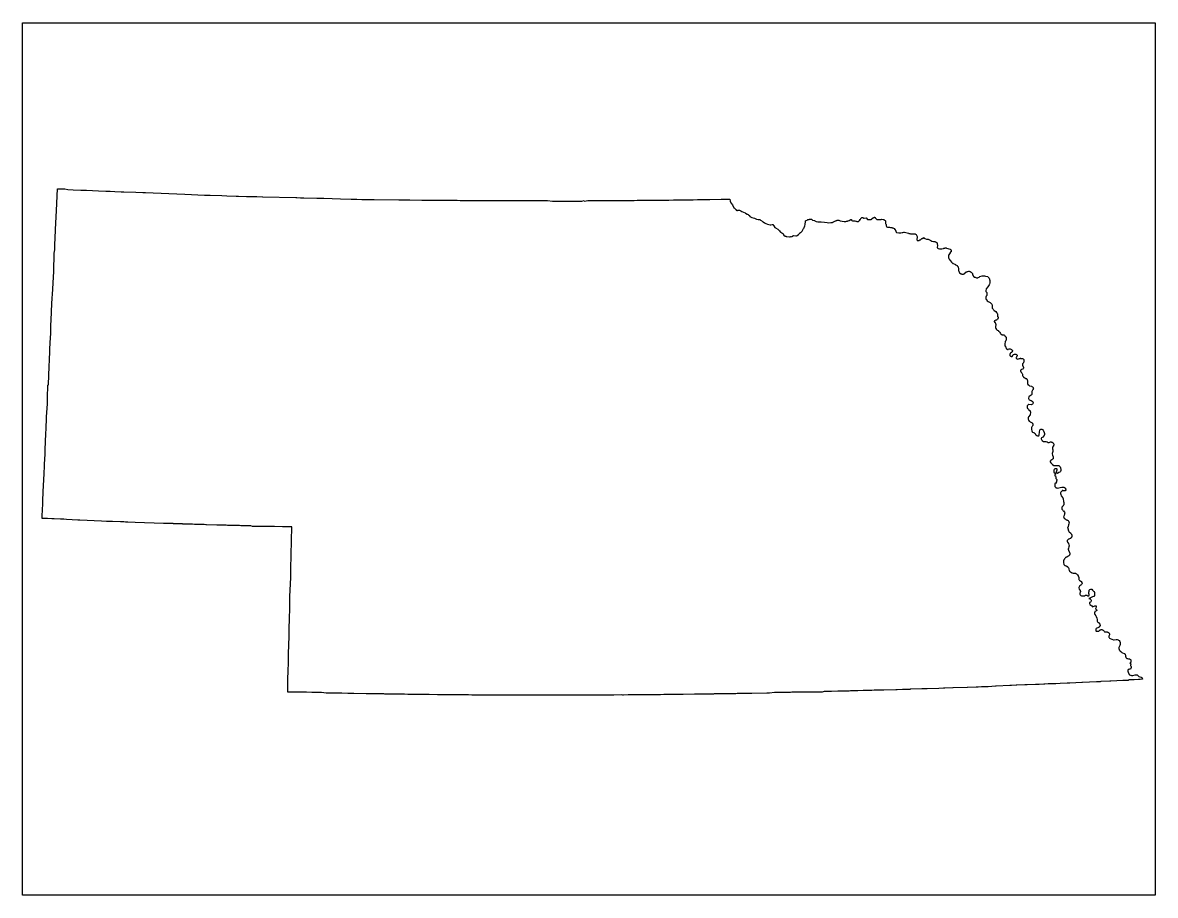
# Model space of a CAD drawing. Extents: x 0.1 to 10.8, y 0.1 to 8.4.
import ezdxf

# ---------------------------------------------------------------- set-up
doc = ezdxf.new("R2010")
doc.units = 0
doc.header["$MEASUREMENT"] = 0
doc.layers.add('STATE', color=7, linetype='CONTINUOUS')

# ---------------------------------------------------------------- blocks, each defined once
blk = doc.blocks.new('BLOCK_2')
at = {"layer": 'STATE'}
blk.add_lwpolyline([(0.093, 0.099), (0.093, 8.353), (10.813, 8.353), (10.813, 0.099), (0.093, 0.099)], dxfattribs=at)
at = {"layer": 'STATE', "color": 2}
for points in [[(0.327, 4.749), (0.33, 4.806), (0.33, 4.813), (0.333, 4.916), (0.333, 4.923), (0.337, 4.926), (0.337, 4.949), (0.34, 4.996), (0.34, 5.043), (0.343, 5.073), (0.343, 5.086), (0.347, 5.179), (0.347, 5.183), (0.347, 5.203), (0.35, 5.209), (0.35, 5.213), (0.35, 5.219), (0.35, 5.223), (0.35, 5.226), (0.35, 5.246), (0.35, 5.253), (0.353, 5.336), (0.357, 5.36), (0.357, 5.37), (0.36, 5.416), (0.36, 5.43), (0.36, 5.433), (0.36, 5.48), (0.36, 5.486), (0.367, 5.61), (0.367, 5.623), (0.367, 5.626), (0.373, 5.75), (0.377, 5.783), (0.387, 6), (0.393, 6.173), (0.397, 6.203), (0.397, 6.21), (0.397, 6.233), (0.397, 6.25), (0.403, 6.39), (0.403, 6.396), (0.413, 6.576), (0.423, 6.78), (0.493, 6.78), (0.52, 6.776), (0.57, 6.773), (0.643, 6.77), (0.693, 6.77), (0.697, 6.77), (0.81, 6.763), (0.88, 6.76), (0.92, 6.76), (0.967, 6.756), (1.027, 6.753), (1.047, 6.753), (1.05, 6.753), (1.163, 6.75), (1.23, 6.746), (1.237, 6.746), (1.257, 6.746), (1.477, 6.736), (1.627, 6.73), (1.813, 6.723), (1.843, 6.723), (1.867, 6.723), (1.977, 6.72), (2.027, 6.716), (2.113, 6.713), (2.117, 6.713), (2.137, 6.713), (2.213, 6.71), (2.27, 6.71), (2.273, 6.71), (2.277, 6.71), (2.31, 6.71), (2.363, 6.706), (2.367, 6.706), (2.68, 6.7), (2.687, 6.7), (2.723, 6.696), (2.753, 6.696), (2.877, 6.693), (2.883, 6.693), (2.943, 6.693), (3.1, 6.686), (3.203, 6.683), (3.25, 6.683), (3.257, 6.683), (3.303, 6.68), (3.31, 6.68), (3.347, 6.68), (3.42, 6.68), (3.653, 6.676), (3.657, 6.676), (3.66, 6.676), (3.757, 6.676), (3.87, 6.673), (3.913, 6.673), (3.92, 6.673), (3.96, 6.673), (3.967, 6.673), (4.027, 6.673), (4.047, 6.673), (4.07, 6.673), (4.14, 6.673), (4.207, 6.673), (4.233, 6.67), (4.297, 6.67), (4.34, 6.67), (4.343, 6.67), (4.347, 6.67), (4.43, 6.67), (4.44, 6.67), (4.453, 6.67), (4.457, 6.67), (4.523, 6.67), (4.57, 6.67), (4.657, 6.67), (4.663, 6.67), (4.74, 6.67), (4.747, 6.67), (4.837, 6.67), (4.92, 6.67), (4.927, 6.67), (5.027, 6.67), (5.033, 6.67), (5.057, 6.67), (5.06, 6.67), (5.107, 6.666), (5.11, 6.666), (5.12, 6.666), (5.147, 6.666), (5.157, 6.666), (5.19, 6.666), (5.203, 6.666), (5.213, 6.666), (5.227, 6.666), (5.237, 6.666), (5.27, 6.666), (5.283, 6.666), (5.29, 6.666), (5.293, 6.666), (5.307, 6.666), (5.327, 6.666), (5.33, 6.666), (5.36, 6.666), (5.377, 6.666), (5.387, 6.666), (5.407, 6.67), (5.41, 6.666), (5.443, 6.67), (5.463, 6.67), (5.56, 6.67), (5.597, 6.67), (5.6, 6.67), (5.643, 6.67), (5.647, 6.67), (5.667, 6.67), (5.67, 6.67), (5.733, 6.67), (5.757, 6.67), (5.783, 6.67), (5.787, 6.67), (5.813, 6.67), (5.87, 6.67), (5.88, 6.67), (5.91, 6.673), (5.92, 6.673), (5.943, 6.673), (5.987, 6.673), (6.007, 6.673), (6.027, 6.673), (6.037, 6.673), (6.05, 6.673), (6.053, 6.673), (6.097, 6.673), (6.117, 6.673), (6.12, 6.673), (6.14, 6.673), (6.187, 6.673), (6.19, 6.673), (6.21, 6.673), (6.253, 6.676), (6.277, 6.676), (6.303, 6.676), (6.323, 6.676), (6.327, 6.676), (6.343, 6.676), (6.37, 6.676), (6.413, 6.676), (6.44, 6.676), (6.48, 6.68), (6.483, 6.68), (6.507, 6.68), (6.547, 6.68), (6.593, 6.68), (6.597, 6.68), (6.703, 6.683), (6.71, 6.683), (6.733, 6.683), (6.783, 6.683), (6.787, 6.683), (6.79, 6.666), (6.797, 6.65), (6.81, 6.63), (6.823, 6.603), (6.83, 6.6), (6.833, 6.596), (6.84, 6.59), (6.843, 6.586), (6.847, 6.586), (6.847, 6.58), (6.85, 6.576), (6.853, 6.573), (6.857, 6.576), (6.86, 6.576), (6.863, 6.58), (6.87, 6.58), (6.877, 6.58), (6.89, 6.573), (6.9, 6.566), (6.917, 6.56), (6.93, 6.553), (6.933, 6.55), (6.95, 6.543), (6.953, 6.543), (6.96, 6.54), (6.96, 6.536), (6.963, 6.536), (6.967, 6.533), (6.973, 6.53), (6.973, 6.526), (6.977, 6.52), (6.98, 6.52), (6.983, 6.516), (6.987, 6.513), (6.993, 6.51), (7.007, 6.506), (7.02, 6.503), (7.04, 6.496), (7.053, 6.493), (7.063, 6.493), (7.07, 6.493), (7.073, 6.493), (7.073, 6.49), (7.077, 6.486), (7.097, 6.473), (7.1, 6.47), (7.103, 6.466), (7.11, 6.463), (7.12, 6.456), (7.127, 6.453), (7.143, 6.446), (7.167, 6.44), (7.17, 6.44), (7.173, 6.44), (7.187, 6.443), (7.193, 6.443), (7.203, 6.433), (7.213, 6.416), (7.217, 6.413), (7.24, 6.4), (7.243, 6.396), (7.257, 6.383), (7.263, 6.376), (7.27, 6.373), (7.287, 6.36), (7.293, 6.353), (7.293, 6.35), (7.297, 6.34), (7.3, 6.336), (7.307, 6.336), (7.31, 6.333), (7.313, 6.333), (7.317, 6.333), (7.32, 6.333), (7.32, 6.33), (7.323, 6.33), (7.347, 6.326), (7.35, 6.326), (7.36, 6.33), (7.363, 6.326), (7.373, 6.33), (7.39, 6.34), (7.41, 6.336), (7.417, 6.336), (7.423, 6.34), (7.437, 6.35), (7.44, 6.353), (7.453, 6.366), (7.453, 6.37), (7.457, 6.37), (7.46, 6.373), (7.47, 6.38), (7.473, 6.386), (7.483, 6.406), (7.49, 6.413), (7.49, 6.416), (7.497, 6.43), (7.5, 6.443), (7.5, 6.456), (7.503, 6.463), (7.503, 6.466), (7.503, 6.47), (7.503, 6.473), (7.503, 6.48), (7.51, 6.483), (7.517, 6.486), (7.523, 6.49), (7.53, 6.493), (7.537, 6.493), (7.54, 6.496), (7.55, 6.496), (7.553, 6.496), (7.557, 6.496), (7.56, 6.496), (7.57, 6.486), (7.587, 6.483), (7.59, 6.48), (7.603, 6.473), (7.62, 6.47), (7.633, 6.47), (7.643, 6.47), (7.65, 6.47), (7.683, 6.466), (7.707, 6.463), (7.723, 6.46), (7.743, 6.463), (7.753, 6.463), (7.757, 6.463), (7.76, 6.466), (7.763, 6.466), (7.767, 6.47), (7.78, 6.476), (7.79, 6.48), (7.793, 6.483), (7.797, 6.483), (7.8, 6.483), (7.8, 6.486), (7.807, 6.486), (7.817, 6.486), (7.823, 6.483), (7.83, 6.48), (7.85, 6.476), (7.867, 6.473), (7.88, 6.473), (7.883, 6.473), (7.89, 6.476), (7.9, 6.476), (7.903, 6.48), (7.907, 6.48), (7.917, 6.483), (7.93, 6.49), (7.937, 6.49), (7.937, 6.486), (7.94, 6.483), (7.947, 6.48), (7.953, 6.48), (7.97, 6.48), (7.98, 6.476), (7.983, 6.476), (7.987, 6.473), (7.99, 6.473), (8.003, 6.473), (8.007, 6.476), (8.013, 6.483), (8.02, 6.49), (8.023, 6.493), (8.023, 6.496), (8.03, 6.506), (8.033, 6.506), (8.037, 6.51), (8.04, 6.51), (8.043, 6.51), (8.047, 6.51), (8.05, 6.503), (8.057, 6.503), (8.077, 6.506), (8.08, 6.503), (8.087, 6.496), (8.09, 6.493), (8.093, 6.49), (8.097, 6.49), (8.117, 6.493), (8.123, 6.493), (8.13, 6.496), (8.133, 6.5), (8.133, 6.503), (8.137, 6.503), (8.143, 6.503), (8.143, 6.506), (8.153, 6.51), (8.153, 6.513), (8.157, 6.513), (8.16, 6.51), (8.163, 6.51), (8.163, 6.506), (8.177, 6.493), (8.187, 6.493), (8.19, 6.493), (8.193, 6.493), (8.203, 6.49), (8.213, 6.493), (8.217, 6.493), (8.22, 6.496), (8.223, 6.496), (8.237, 6.493), (8.24, 6.49), (8.243, 6.49), (8.25, 6.486), (8.257, 6.483), (8.26, 6.48), (8.26, 6.476), (8.26, 6.456), (8.26, 6.453), (8.263, 6.446), (8.267, 6.443), (8.267, 6.44), (8.267, 6.43), (8.27, 6.426), (8.27, 6.423), (8.277, 6.42), (8.283, 6.42), (8.297, 6.42), (8.307, 6.416), (8.313, 6.416), (8.32, 6.416), (8.323, 6.413), (8.33, 6.413), (8.34, 6.406), (8.347, 6.396), (8.35, 6.396), (8.35, 6.393), (8.353, 6.386), (8.357, 6.386), (8.357, 6.383), (8.357, 6.38), (8.36, 6.373), (8.363, 6.37), (8.387, 6.366), (8.397, 6.366), (8.403, 6.366), (8.417, 6.37), (8.423, 6.37), (8.433, 6.373), (8.437, 6.373), (8.44, 6.373), (8.453, 6.37), (8.477, 6.363), (8.48, 6.36), (8.483, 6.36), (8.487, 6.36), (8.49, 6.36), (8.497, 6.356), (8.51, 6.356), (8.523, 6.356), (8.537, 6.356), (8.54, 6.356), (8.543, 6.353), (8.55, 6.35), (8.56, 6.33), (8.56, 6.326), (8.56, 6.32), (8.557, 6.306), (8.557, 6.303), (8.557, 6.3), (8.56, 6.296), (8.56, 6.293), (8.567, 6.293), (8.577, 6.293), (8.583, 6.3), (8.59, 6.3), (8.597, 6.306), (8.603, 6.313), (8.607, 6.313), (8.623, 6.32), (8.623, 6.316), (8.627, 6.316), (8.63, 6.316), (8.633, 6.313), (8.647, 6.306), (8.663, 6.306), (8.677, 6.3), (8.69, 6.293), (8.697, 6.286), (8.713, 6.283), (8.72, 6.283), (8.727, 6.283), (8.733, 6.28), (8.74, 6.276), (8.747, 6.27), (8.747, 6.26), (8.75, 6.246), (8.747, 6.226), (8.75, 6.223), (8.75, 6.22), (8.757, 6.216), (8.77, 6.213), (8.773, 6.213), (8.777, 6.213), (8.793, 6.213), (8.807, 6.216), (8.81, 6.22), (8.813, 6.22), (8.817, 6.22), (8.82, 6.22), (8.823, 6.223), (8.827, 6.223), (8.83, 6.223), (8.833, 6.223), (8.837, 6.22), (8.87, 6.21), (8.877, 6.206), (8.88, 6.203), (8.88, 6.2), (8.88, 6.196), (8.88, 6.19), (8.88, 6.186), (8.877, 6.186), (8.877, 6.183), (8.873, 6.183), (8.873, 6.18), (8.87, 6.176), (8.86, 6.156), (8.857, 6.153), (8.857, 6.146), (8.857, 6.14), (8.857, 6.13), (8.86, 6.123), (8.863, 6.116), (8.873, 6.103), (8.887, 6.086), (8.89, 6.08), (8.893, 6.08), (8.897, 6.076), (8.9, 6.076), (8.917, 6.07), (8.92, 6.07), (8.92, 6.066), (8.923, 6.063), (8.93, 6.06), (8.933, 6.06), (8.933, 6.056), (8.937, 6.056), (8.94, 6.05), (8.943, 6.05), (8.943, 6.046), (8.947, 6.04), (8.947, 6.036), (8.95, 6.03), (8.95, 6.016), (8.95, 6.01), (8.953, 6.003), (8.957, 5.993), (8.96, 5.986), (8.977, 5.976), (8.98, 5.976), (8.983, 5.976), (8.983, 5.973), (8.987, 5.973), (8.99, 5.973), (8.993, 5.973), (8.997, 5.973), (8.997, 5.976), (9, 5.976), (9.003, 5.976), (9.007, 5.98), (9.01, 5.98), (9.02, 5.993), (9.023, 5.993), (9.023, 5.996), (9.027, 5.996), (9.03, 5.996), (9.037, 6), (9.04, 6), (9.047, 6.003), (9.05, 6.003), (9.057, 6), (9.06, 6), (9.07, 5.993), (9.073, 5.99), (9.077, 5.986), (9.083, 5.98), (9.083, 5.973), (9.087, 5.966), (9.087, 5.963), (9.097, 5.95), (9.1, 5.95), (9.1, 5.946), (9.107, 5.946), (9.12, 5.94), (9.133, 5.94), (9.137, 5.943), (9.147, 5.946), (9.153, 5.953), (9.173, 5.96), (9.177, 5.96), (9.19, 5.96), (9.193, 5.96), (9.197, 5.96), (9.207, 5.956), (9.21, 5.956), (9.227, 5.953), (9.23, 5.946), (9.24, 5.936), (9.247, 5.916), (9.247, 5.903), (9.247, 5.893), (9.243, 5.88), (9.24, 5.873), (9.227, 5.856), (9.213, 5.836), (9.213, 5.833), (9.21, 5.82), (9.21, 5.81), (9.217, 5.8), (9.217, 5.796), (9.22, 5.793), (9.22, 5.79), (9.22, 5.786), (9.22, 5.783), (9.217, 5.773), (9.213, 5.766), (9.213, 5.763), (9.21, 5.76), (9.21, 5.756), (9.21, 5.75), (9.21, 5.743), (9.213, 5.736), (9.217, 5.733), (9.217, 5.73), (9.223, 5.723), (9.23, 5.716), (9.237, 5.713), (9.25, 5.706), (9.263, 5.693), (9.267, 5.69), (9.27, 5.683), (9.27, 5.68), (9.27, 5.673), (9.27, 5.666), (9.27, 5.653), (9.277, 5.643), (9.28, 5.636), (9.287, 5.63), (9.303, 5.62), (9.31, 5.613), (9.317, 5.606), (9.32, 5.596), (9.32, 5.59), (9.32, 5.58), (9.32, 5.576), (9.32, 5.573), (9.323, 5.57), (9.327, 5.57), (9.327, 5.566), (9.33, 5.563), (9.327, 5.56), (9.32, 5.546), (9.317, 5.546), (9.313, 5.543), (9.31, 5.54), (9.307, 5.54), (9.303, 5.54), (9.29, 5.533), (9.287, 5.526), (9.287, 5.523), (9.29, 5.523), (9.297, 5.513), (9.297, 5.51), (9.3, 5.51), (9.3, 5.506), (9.3, 5.503), (9.303, 5.5), (9.303, 5.496), (9.303, 5.493), (9.303, 5.49), (9.3, 5.483), (9.3, 5.476), (9.3, 5.47), (9.3, 5.466), (9.303, 5.46), (9.31, 5.45), (9.317, 5.446), (9.327, 5.44), (9.33, 5.436), (9.333, 5.436), (9.337, 5.43), (9.34, 5.423), (9.347, 5.413), (9.35, 5.406), (9.353, 5.406), (9.353, 5.403), (9.36, 5.403), (9.363, 5.4), (9.38, 5.4), (9.387, 5.396), (9.39, 5.393), (9.393, 5.386), (9.397, 5.383), (9.4, 5.38), (9.4, 5.376), (9.403, 5.366), (9.403, 5.363), (9.4, 5.353), (9.397, 5.343), (9.393, 5.336), (9.393, 5.333), (9.393, 5.33), (9.39, 5.32), (9.39, 5.313), (9.39, 5.31), (9.39, 5.296), (9.397, 5.283), (9.4, 5.276), (9.4, 5.273), (9.403, 5.269), (9.41, 5.266), (9.413, 5.263), (9.42, 5.263), (9.42, 5.266), (9.43, 5.269), (9.44, 5.269), (9.447, 5.266), (9.453, 5.263), (9.453, 5.259), (9.457, 5.256), (9.46, 5.253), (9.46, 5.246), (9.457, 5.243), (9.457, 5.239), (9.453, 5.233), (9.443, 5.226), (9.44, 5.223), (9.437, 5.216), (9.437, 5.209), (9.437, 5.206), (9.44, 5.203), (9.443, 5.199), (9.447, 5.199), (9.45, 5.196), (9.453, 5.196), (9.457, 5.196), (9.46, 5.199), (9.46, 5.203), (9.463, 5.203), (9.463, 5.206), (9.467, 5.213), (9.47, 5.216), (9.48, 5.219), (9.493, 5.219), (9.5, 5.216), (9.503, 5.213), (9.507, 5.206), (9.507, 5.203), (9.503, 5.199), (9.5, 5.189), (9.497, 5.186), (9.497, 5.183), (9.497, 5.179), (9.5, 5.176), (9.503, 5.173), (9.507, 5.173), (9.513, 5.169), (9.517, 5.173), (9.527, 5.176), (9.533, 5.176), (9.537, 5.179), (9.54, 5.179), (9.54, 5.176), (9.557, 5.176), (9.563, 5.173), (9.567, 5.169), (9.57, 5.166), (9.57, 5.163), (9.57, 5.156), (9.57, 5.146), (9.567, 5.139), (9.567, 5.136), (9.563, 5.133), (9.557, 5.126), (9.557, 5.123), (9.557, 5.119), (9.557, 5.113), (9.563, 5.099), (9.567, 5.096), (9.567, 5.093), (9.567, 5.089), (9.567, 5.086), (9.563, 5.079), (9.56, 5.076), (9.557, 5.076), (9.547, 5.073), (9.54, 5.069), (9.54, 5.066), (9.537, 5.063), (9.537, 5.059), (9.537, 5.056), (9.54, 5.049), (9.543, 5.049), (9.55, 5.039), (9.553, 5.036), (9.557, 5.029), (9.557, 5.019), (9.557, 5.016), (9.56, 5.009), (9.563, 5.006), (9.563, 5.003), (9.567, 5.003), (9.57, 4.996), (9.573, 4.996), (9.577, 4.993), (9.587, 4.989), (9.593, 4.986), (9.597, 4.983), (9.6, 4.976), (9.603, 4.969), (9.603, 4.963), (9.603, 4.946), (9.603, 4.943), (9.603, 4.936), (9.607, 4.933), (9.607, 4.929), (9.61, 4.926), (9.613, 4.926), (9.617, 4.923), (9.623, 4.919), (9.64, 4.916), (9.643, 4.913), (9.65, 4.909), (9.653, 4.906), (9.657, 4.903), (9.657, 4.896), (9.66, 4.889), (9.657, 4.886), (9.657, 4.883), (9.65, 4.876), (9.643, 4.866), (9.643, 4.856), (9.643, 4.843), (9.643, 4.836), (9.637, 4.829), (9.63, 4.823), (9.627, 4.823), (9.623, 4.819), (9.617, 4.816), (9.617, 4.813), (9.613, 4.803), (9.613, 4.799), (9.617, 4.793), (9.62, 4.786), (9.63, 4.783), (9.637, 4.779), (9.647, 4.773), (9.653, 4.766), (9.653, 4.763), (9.657, 4.759), (9.657, 4.756), (9.657, 4.753), (9.653, 4.749), (9.65, 4.746), (9.643, 4.743), (9.637, 4.739), (9.617, 4.743), (9.613, 4.743), (9.61, 4.739), (9.603, 4.733), (9.6, 4.729), (9.6, 4.726), (9.6, 4.716), (9.6, 4.709), (9.603, 4.703), (9.61, 4.699), (9.613, 4.696), (9.613, 4.693), (9.627, 4.683), (9.63, 4.679), (9.63, 4.673), (9.633, 4.673), (9.633, 4.669), (9.633, 4.663), (9.63, 4.649), (9.627, 4.643), (9.613, 4.626), (9.61, 4.619), (9.61, 4.613), (9.61, 4.609), (9.61, 4.603), (9.613, 4.596), (9.613, 4.593), (9.62, 4.583), (9.623, 4.583), (9.627, 4.576), (9.63, 4.576), (9.647, 4.569), (9.65, 4.566), (9.65, 4.563), (9.653, 4.559), (9.653, 4.553), (9.653, 4.549), (9.653, 4.543), (9.65, 4.539), (9.647, 4.533), (9.643, 4.529), (9.64, 4.523), (9.64, 4.519), (9.64, 4.513), (9.64, 4.506), (9.643, 4.493), (9.647, 4.483), (9.65, 4.479), (9.66, 4.476), (9.663, 4.476), (9.667, 4.473), (9.673, 4.466), (9.677, 4.466), (9.677, 4.463), (9.68, 4.459), (9.687, 4.453), (9.69, 4.449), (9.693, 4.449), (9.697, 4.446), (9.7, 4.446), (9.703, 4.446), (9.707, 4.446), (9.71, 4.446), (9.71, 4.449), (9.713, 4.449), (9.713, 4.456), (9.717, 4.479), (9.72, 4.499), (9.723, 4.506), (9.73, 4.509), (9.733, 4.509), (9.74, 4.509), (9.747, 4.506), (9.75, 4.503), (9.753, 4.499), (9.76, 4.476), (9.763, 4.466), (9.763, 4.459), (9.763, 4.456), (9.76, 4.453), (9.76, 4.449), (9.757, 4.446), (9.747, 4.433), (9.737, 4.426), (9.733, 4.419), (9.733, 4.416), (9.737, 4.409), (9.74, 4.406), (9.743, 4.399), (9.747, 4.396), (9.753, 4.393), (9.767, 4.393), (9.777, 4.393), (9.787, 4.389), (9.79, 4.389), (9.8, 4.383), (9.803, 4.383), (9.807, 4.383), (9.82, 4.389), (9.827, 4.389), (9.83, 4.386), (9.833, 4.386), (9.837, 4.386), (9.847, 4.379), (9.85, 4.373), (9.853, 4.366), (9.853, 4.359), (9.853, 4.356), (9.85, 4.353), (9.85, 4.349), (9.84, 4.339), (9.84, 4.336), (9.84, 4.333), (9.84, 4.323), (9.84, 4.319), (9.84, 4.316), (9.843, 4.316), (9.843, 4.309), (9.843, 4.303), (9.843, 4.296), (9.837, 4.279), (9.837, 4.276), (9.84, 4.263), (9.847, 4.246), (9.847, 4.239), (9.847, 4.229), (9.84, 4.223), (9.833, 4.219), (9.823, 4.213), (9.82, 4.209), (9.817, 4.206), (9.817, 4.199), (9.823, 4.189), (9.83, 4.183), (9.833, 4.179), (9.84, 4.173), (9.853, 4.166), (9.857, 4.166), (9.86, 4.163), (9.87, 4.163), (9.887, 4.166), (9.9, 4.163), (9.907, 4.159), (9.913, 4.153), (9.917, 4.143), (9.92, 4.126), (9.92, 4.116), (9.917, 4.109), (9.91, 4.103), (9.9, 4.099), (9.887, 4.089), (9.873, 4.099), (9.877, 4.106), (9.883, 4.123), (9.883, 4.126), (9.883, 4.129), (9.88, 4.133), (9.863, 4.133), (9.86, 4.129), (9.857, 4.126)], [(9.857, 4.126), (9.853, 4.119), (9.853, 4.116), (9.853, 4.106), (9.853, 4.099), (9.857, 4.099), (9.86, 4.096), (9.867, 4.089), (9.873, 4.086), (9.867, 4.083), (9.863, 4.076), (9.863, 4.066), (9.867, 4.066), (9.87, 4.053), (9.873, 4.049), (9.873, 4.043), (9.88, 4.033), (9.88, 4.029), (9.88, 4.026), (9.877, 4.016), (9.877, 4.009), (9.867, 3.993), (9.863, 3.993), (9.863, 3.976), (9.863, 3.966), (9.867, 3.959), (9.87, 3.956), (9.873, 3.953), (9.88, 3.953), (9.883, 3.949), (9.927, 3.959), (9.937, 3.959), (9.947, 3.959), (9.953, 3.956), (9.963, 3.949), (9.963, 3.943), (9.967, 3.939), (9.967, 3.933), (9.96, 3.926), (9.953, 3.926), (9.937, 3.926), (9.937, 3.929), (9.933, 3.929), (9.93, 3.929), (9.93, 3.926), (9.927, 3.923), (9.92, 3.913), (9.917, 3.906), (9.917, 3.899), (9.92, 3.889), (9.923, 3.879), (9.937, 3.859), (9.94, 3.849), (9.943, 3.823), (9.947, 3.813), (9.947, 3.803), (9.947, 3.799), (9.947, 3.796), (9.947, 3.793), (9.943, 3.793), (9.943, 3.789), (9.94, 3.786), (9.94, 3.783), (9.937, 3.779), (9.93, 3.773), (9.927, 3.769), (9.927, 3.766), (9.927, 3.763), (9.927, 3.759), (9.927, 3.756), (9.927, 3.753), (9.93, 3.749), (9.937, 3.743), (9.94, 3.736), (9.943, 3.736), (9.95, 3.726), (9.953, 3.726), (9.953, 3.723), (9.957, 3.716), (9.953, 3.706), (9.95, 3.693), (9.947, 3.686), (9.943, 3.679), (9.947, 3.676), (9.947, 3.669), (9.95, 3.666), (9.953, 3.663), (9.957, 3.659), (9.96, 3.659), (9.963, 3.656), (9.967, 3.653), (9.973, 3.653), (9.977, 3.649), (9.98, 3.646), (9.983, 3.646), (9.987, 3.643), (9.99, 3.639), (9.993, 3.636), (9.993, 3.633), (9.993, 3.629), (9.997, 3.626), (9.993, 3.613), (9.99, 3.603), (9.987, 3.589), (9.983, 3.573), (9.987, 3.563), (9.987, 3.553), (9.99, 3.549), (9.99, 3.546), (9.993, 3.539), (9.997, 3.536), (10.013, 3.523), (10.017, 3.519), (10.017, 3.516), (10.02, 3.516), (10.023, 3.509), (10.023, 3.506), (10.023, 3.503), (10.023, 3.499), (10.023, 3.493), (10.023, 3.489), (10.02, 3.486), (10.02, 3.483), (10.017, 3.483), (10.017, 3.479), (10.013, 3.479), (10.013, 3.476), (10.01, 3.473), (10.007, 3.473), (9.993, 3.469), (9.99, 3.469), (9.99, 3.466), (9.987, 3.466), (9.987, 3.463), (9.983, 3.459), (9.98, 3.456), (9.98, 3.449), (9.98, 3.446), (9.983, 3.439), (9.99, 3.426), (9.993, 3.413), (9.997, 3.409), (9.997, 3.406), (9.993, 3.396), (9.99, 3.383), (9.99, 3.379), (9.987, 3.379), (9.987, 3.373), (9.99, 3.363), (10, 3.343), (10.003, 3.336), (10.003, 3.329), (10.003, 3.323), (10, 3.319), (10, 3.316), (9.993, 3.309), (9.99, 3.306), (9.987, 3.306), (9.983, 3.303), (9.98, 3.299), (9.977, 3.299), (9.973, 3.296), (9.97, 3.296), (9.97, 3.293), (9.963, 3.293), (9.96, 3.289), (9.957, 3.286), (9.953, 3.283), (9.953, 3.279), (9.947, 3.273), (9.943, 3.263), (9.943, 3.253), (9.943, 3.246), (9.947, 3.229), (9.95, 3.226), (9.957, 3.219), (9.96, 3.219), (9.967, 3.216), (9.97, 3.216), (9.973, 3.213), (9.977, 3.213), (9.98, 3.213), (9.98, 3.209), (9.987, 3.203), (9.99, 3.196), (9.993, 3.189), (9.993, 3.183), (9.997, 3.172), (9.997, 3.169), (10, 3.169), (10, 3.166), (10.007, 3.159), (10.01, 3.159), (10.013, 3.156), (10.017, 3.156), (10.017, 3.153), (10.023, 3.149), (10.027, 3.149), (10.037, 3.146), (10.047, 3.146), (10.057, 3.146), (10.06, 3.143), (10.067, 3.139), (10.07, 3.136), (10.073, 3.133), (10.077, 3.129), (10.083, 3.122), (10.083, 3.116), (10.087, 3.116), (10.087, 3.112), (10.087, 3.109), (10.09, 3.109), (10.09, 3.102), (10.09, 3.096), (10.09, 3.086), (10.093, 3.082), (10.097, 3.076), (10.1, 3.076), (10.107, 3.069), (10.113, 3.066), (10.113, 3.062), (10.117, 3.059), (10.117, 3.056), (10.12, 3.056), (10.12, 3.052), (10.12, 3.049), (10.117, 3.046), (10.113, 3.039), (10.107, 3.032), (10.1, 3.026), (10.097, 3.022), (10.09, 3.012), (10.09, 3.006), (10.093, 2.996), (10.103, 2.982), (10.103, 2.976), (10.107, 2.972), (10.103, 2.969), (10.103, 2.962), (10.1, 2.956), (10.1, 2.949), (10.1, 2.946), (10.103, 2.942), (10.107, 2.936), (10.113, 2.932), (10.123, 2.932), (10.137, 2.932), (10.147, 2.932), (10.153, 2.939), (10.157, 2.939), (10.167, 2.939), (10.17, 2.932), (10.173, 2.929), (10.187, 2.939), (10.187, 2.949), (10.183, 2.952), (10.183, 2.966), (10.187, 2.976), (10.187, 2.986), (10.193, 2.992), (10.203, 2.996), (10.213, 2.996), (10.22, 2.986), (10.227, 2.976), (10.233, 2.972), (10.237, 2.962), (10.237, 2.959), (10.237, 2.942), (10.237, 2.936), (10.23, 2.926), (10.22, 2.922), (10.193, 2.909), (10.19, 2.906), (10.183, 2.906), (10.193, 2.902), (10.197, 2.902), (10.2, 2.899), (10.203, 2.896), (10.207, 2.892), (10.207, 2.889), (10.207, 2.882), (10.203, 2.876), (10.2, 2.872), (10.19, 2.869), (10.19, 2.866), (10.19, 2.862), (10.19, 2.859), (10.193, 2.852), (10.193, 2.849), (10.203, 2.842), (10.207, 2.839), (10.213, 2.836), (10.22, 2.829), (10.24, 2.836), (10.243, 2.836), (10.247, 2.836), (10.25, 2.836), (10.253, 2.836), (10.253, 2.832), (10.253, 2.829), (10.25, 2.816), (10.247, 2.812), (10.25, 2.806), (10.253, 2.802), (10.257, 2.799), (10.26, 2.799), (10.26, 2.796), (10.26, 2.792), (10.253, 2.789), (10.25, 2.786), (10.24, 2.782), (10.24, 2.776), (10.237, 2.776), (10.237, 2.772), (10.237, 2.766), (10.24, 2.756), (10.25, 2.742), (10.253, 2.736), (10.26, 2.722), (10.263, 2.709), (10.263, 2.706), (10.263, 2.696), (10.263, 2.692), (10.267, 2.686), (10.27, 2.682), (10.277, 2.679), (10.28, 2.676), (10.28, 2.672), (10.283, 2.672), (10.287, 2.666), (10.287, 2.662), (10.287, 2.659), (10.29, 2.652), (10.29, 2.649), (10.287, 2.642), (10.28, 2.636), (10.277, 2.632), (10.26, 2.626), (10.253, 2.622), (10.25, 2.616), (10.25, 2.612), (10.25, 2.606), (10.25, 2.602), (10.253, 2.599), (10.257, 2.599), (10.263, 2.596), (10.267, 2.596), (10.277, 2.599), (10.29, 2.609), (10.297, 2.609), (10.297, 2.612), (10.3, 2.612), (10.303, 2.612), (10.307, 2.612), (10.31, 2.609), (10.313, 2.609), (10.32, 2.606), (10.33, 2.596), (10.333, 2.592), (10.34, 2.592), (10.357, 2.592), (10.36, 2.589), (10.363, 2.589), (10.37, 2.586), (10.377, 2.579), (10.377, 2.576), (10.38, 2.572), (10.38, 2.569), (10.38, 2.562), (10.373, 2.549), (10.373, 2.542), (10.377, 2.539), (10.377, 2.536), (10.38, 2.532), (10.387, 2.529), (10.417, 2.516), (10.423, 2.516), (10.443, 2.519), (10.453, 2.519), (10.46, 2.516), (10.463, 2.512), (10.47, 2.509), (10.477, 2.499), (10.48, 2.489), (10.48, 2.486), (10.48, 2.476), (10.48, 2.472), (10.48, 2.469), (10.477, 2.466), (10.477, 2.462), (10.473, 2.456), (10.467, 2.442), (10.467, 2.439), (10.467, 2.436), (10.467, 2.429), (10.47, 2.426), (10.47, 2.422), (10.473, 2.419), (10.477, 2.416), (10.477, 2.412), (10.483, 2.406), (10.487, 2.406), (10.497, 2.396), (10.503, 2.392), (10.517, 2.386), (10.52, 2.386), (10.523, 2.386), (10.527, 2.379), (10.527, 2.376), (10.53, 2.372), (10.53, 2.362), (10.53, 2.359), (10.533, 2.356), (10.533, 2.352), (10.533, 2.349), (10.537, 2.346), (10.543, 2.339), (10.547, 2.339), (10.55, 2.339), (10.56, 2.336), (10.563, 2.336), (10.567, 2.336), (10.57, 2.336), (10.573, 2.332), (10.577, 2.329), (10.577, 2.326), (10.58, 2.326), (10.58, 2.322), (10.58, 2.319), (10.58, 2.316), (10.58, 2.312), (10.583, 2.312), (10.583, 2.309), (10.58, 2.306), (10.577, 2.299), (10.573, 2.296), (10.58, 2.289), (10.58, 2.286), (10.58, 2.282), (10.577, 2.276), (10.577, 2.272), (10.58, 2.269), (10.583, 2.259), (10.583, 2.252), (10.58, 2.246), (10.577, 2.239), (10.57, 2.239), (10.563, 2.236), (10.56, 2.236), (10.557, 2.236), (10.557, 2.232), (10.553, 2.232), (10.553, 2.229), (10.553, 2.226), (10.553, 2.219), (10.557, 2.209), (10.557, 2.206), (10.56, 2.202), (10.56, 2.199), (10.563, 2.196), (10.563, 2.192), (10.567, 2.192), (10.57, 2.186), (10.577, 2.182), (10.58, 2.182), (10.587, 2.179), (10.59, 2.179), (10.597, 2.179), (10.6, 2.179), (10.623, 2.186), (10.633, 2.186), (10.64, 2.186), (10.643, 2.182), (10.657, 2.169), (10.667, 2.166), (10.68, 2.162), (10.683, 2.159), (10.687, 2.156), (10.69, 2.152), (10.693, 2.146), (10.693, 2.142), (10.67, 2.139), (10.653, 2.139), (10.613, 2.136), (10.563, 2.136), (10.557, 2.132), (10.55, 2.132), (10.54, 2.132), (10.537, 2.132), (10.52, 2.132), (10.517, 2.132), (10.507, 2.132), (10.393, 2.126), (10.383, 2.126), (10.297, 2.122), (10.29, 2.119), (10.28, 2.119), (10.273, 2.119), (10.257, 2.119), (10.123, 2.112), (10.117, 2.112), (10.003, 2.106), (9.987, 2.106), (9.98, 2.106), (9.913, 2.102), (9.87, 2.099), (9.85, 2.099), (9.847, 2.099), (9.833, 2.099), (9.8, 2.099), (9.767, 2.096), (9.757, 2.096), (9.713, 2.092), (9.687, 2.092), (9.68, 2.092), (9.6, 2.089), (9.597, 2.089), (9.58, 2.089), (9.577, 2.089), (9.503, 2.086), (9.497, 2.086), (9.453, 2.082), (9.443, 2.082), (9.437, 2.082), (9.307, 2.076), (9.303, 2.076), (9.3, 2.076), (9.23, 2.072), (9.217, 2.072), (9.193, 2.072), (9.18, 2.072), (9.173, 2.072), (9.167, 2.072), (9.137, 2.069), (9.13, 2.069), (9.117, 2.069), (9.037, 2.066), (9.033, 2.066), (8.9, 2.062), (8.897, 2.062), (8.82, 2.059), (8.817, 2.059), (8.813, 2.059), (8.81, 2.059), (8.807, 2.059), (8.763, 2.056), (8.653, 2.052), (8.63, 2.052), (8.627, 2.052), (8.603, 2.052), (8.5, 2.049), (8.493, 2.049), (8.49, 2.046), (8.477, 2.046), (8.467, 2.046), (8.447, 2.046), (8.423, 2.046), (8.42, 2.046), (8.37, 2.042), (8.357, 2.042), (8.243, 2.039), (8.22, 2.039), (8.167, 2.039), (8.163, 2.039), (8.153, 2.039), (8.13, 2.036), (8.11, 2.036), (8.087, 2.036), (8.077, 2.036), (8.07, 2.036), (8.063, 2.036), (8.053, 2.036), (8.05, 2.036), (8.047, 2.036), (7.997, 2.032), (7.993, 2.032), (7.953, 2.032), (7.95, 2.032), (7.927, 2.032), (7.917, 2.029), (7.86, 2.029), (7.823, 2.029), (7.817, 2.029), (7.807, 2.029), (7.747, 2.026), (7.743, 2.026), (7.74, 2.026), (7.733, 2.026), (7.68, 2.026), (7.66, 2.022), (7.637, 2.022), (7.613, 2.022), (7.547, 2.022), (7.497, 2.019), (7.453, 2.019), (7.447, 2.019), (7.413, 2.019), (7.407, 2.019), (7.403, 2.019), (7.383, 2.019), (7.373, 2.019), (7.36, 2.016), (7.347, 2.016), (7.293, 2.016), (7.277, 2.016), (7.257, 2.016), (7.25, 2.016), (7.233, 2.016), (7.21, 2.016), (7.163, 2.012), (7.143, 2.012), (7.137, 2.012), (6.993, 2.009), (6.957, 2.009), (6.933, 2.009), (6.877, 2.009), (6.863, 2.009), (6.86, 2.009), (6.857, 2.009), (6.843, 2.006), (6.837, 2.006), (6.813, 2.006), (6.793, 2.006), (6.773, 2.006), (6.753, 2.006), (6.73, 2.006), (6.727, 2.006), (6.697, 2.006), (6.683, 2.006), (6.68, 2.006), (6.66, 2.006), (6.657, 2.006), (6.637, 2.006), (6.633, 2.002), (6.613, 2.002), (6.593, 2.002), (6.59, 2.002), (6.533, 2.002), (6.48, 2.002), (6.463, 2.002), (6.453, 2.002), (6.343, 1.999), (6.32, 1.999), (6.313, 1.999), (6.31, 1.999), (6.3, 1.999), (6.297, 1.999), (6.273, 1.999), (6.243, 1.999), (6.24, 1.999), (6.187, 1.999), (6.183, 1.999), (6.163, 1.999), (6.13, 1.996), (6.117, 1.996), (6.06, 1.996), (6.05, 1.996), (6.04, 1.996), (6.037, 1.996), (6.027, 1.996), (6.007, 1.996), (5.963, 1.996), (5.96, 1.996), (5.927, 1.996), (5.92, 1.996), (5.917, 1.996), (5.913, 1.996), (5.823, 1.996), (5.78, 1.992), (5.77, 1.992), (5.757, 1.996), (5.687, 1.992), (5.673, 1.992), (5.667, 1.992), (5.663, 1.992), (5.647, 1.992), (5.643, 1.992), (5.513, 1.992), (5.51, 1.992), (5.4, 1.992), (5.387, 1.992), (5.38, 1.992), (5.377, 1.992), (5.37, 1.992), (5.357, 1.992), (5.347, 1.992), (5.337, 1.992), (5.333, 1.992), (5.29, 1.992), (5.243, 1.992), (5.24, 1.992), (5.177, 1.992), (5.147, 1.992), (5.13, 1.992), (5.127, 1.992), (5.08, 1.992), (5.077, 1.992), (4.967, 1.992), (4.85, 1.992), (4.84, 1.992), (4.837, 1.992), (4.833, 1.992), (4.83, 1.992), (4.807, 1.992), (4.79, 1.992), (4.787, 1.992), (4.717, 1.992), (4.697, 1.992), (4.597, 1.992), (4.583, 1.992), (4.56, 1.992), (4.537, 1.992), (4.527, 1.992), (4.503, 1.992), (4.493, 1.992), (4.48, 1.992), (4.45, 1.992), (4.447, 1.992), (4.427, 1.992), (4.403, 1.992), (4.383, 1.992), (4.35, 1.992), (4.343, 1.992), (4.313, 1.996), (4.29, 1.996), (4.273, 1.996), (4.243, 1.996), (4.2, 1.996), (4.19, 1.996), (4.183, 1.996), (4.177, 1.996), (4.163, 1.996), (4.153, 1.996), (4.147, 1.996), (4.02, 1.996), (3.94, 1.999), (3.91, 1.999), (3.883, 1.999), (3.83, 1.999), (3.793, 1.999), (3.747, 1.999), (3.74, 1.999), (3.707, 2.002), (3.663, 2.002), (3.65, 2.002), (3.64, 2.002), (3.633, 2.002), (3.613, 2.002), (3.607, 2.002), (3.567, 2.002), (3.52, 2.002), (3.513, 2.006), (3.477, 2.006), (3.453, 2.006), (3.417, 2.006), (3.4, 2.006), (3.373, 2.006), (3.37, 2.006), (3.363, 2.006), (3.343, 2.006), (3.227, 2.009), (3.213, 2.009), (3.17, 2.009), (3.113, 2.012), (2.967, 2.012), (2.923, 2.016), (2.9, 2.016), (2.897, 2.016), (2.89, 2.016), (2.867, 2.016), (2.857, 2.016), (2.83, 2.016), (2.78, 2.019), (2.763, 2.019), (2.603, 2.022), (2.603, 2.119), (2.607, 2.249), (2.61, 2.272), (2.61, 2.376), (2.61, 2.386), (2.617, 2.546), (2.617, 2.562), (2.617, 2.566), (2.617, 2.579), (2.617, 2.632), (2.617, 2.636), (2.62, 2.702), (2.623, 2.829), (2.623, 2.856), (2.623, 2.926), (2.63, 3.106), (2.63, 3.186), (2.64, 3.583), (2.617, 3.583), (2.553, 3.583), (2.477, 3.586), (2.457, 3.586), (2.453, 3.586), (2.45, 3.586), (2.427, 3.586), (2.393, 3.586), (2.383, 3.589), (2.38, 3.589), (2.373, 3.589), (2.357, 3.589), (2.353, 3.589), (2.27, 3.589), (2.253, 3.593), (2.25, 3.593), (2.243, 3.593), (2.157, 3.593), (2.147, 3.596), (2.143, 3.596), (2.123, 3.596), (2.09, 3.596), (2.043, 3.596), (2.033, 3.596), (2.02, 3.599), (2.017, 3.599), (1.967, 3.599), (1.93, 3.599), (1.833, 3.603), (1.827, 3.603), (1.81, 3.606), (1.797, 3.606), (1.787, 3.606), (1.723, 3.606), (1.72, 3.606), (1.7, 3.609), (1.697, 3.609), (1.677, 3.609), (1.653, 3.609), (1.633, 3.609), (1.63, 3.609), (1.61, 3.609), (1.607, 3.613), (1.587, 3.613), (1.583, 3.613), (1.567, 3.613), (1.563, 3.613), (1.54, 3.613), (1.52, 3.613), (1.517, 3.616), (1.473, 3.616), (1.467, 3.616), (1.45, 3.616), (1.43, 3.616), (1.427, 3.616), (1.157, 3.626), (1.09, 3.629), (1.087, 3.629), (1.067, 3.629), (1.05, 3.633), (1.02, 3.633), (0.943, 3.636), (0.933, 3.636), (0.887, 3.636), (0.84, 3.639), (0.633, 3.649), (0.617, 3.649), (0.507, 3.653), (0.483, 3.656), (0.46, 3.656), (0.45, 3.656), (0.393, 3.659), (0.373, 3.659), (0.37, 3.659), (0.327, 3.663), (0.317, 3.663), (0.31, 3.663), (0.293, 3.663), (0.277, 3.663), (0.277, 3.686), (0.277, 3.689), (0.283, 3.803), (0.283, 3.826), (0.283, 3.839), (0.287, 3.906), (0.287, 3.926), (0.29, 3.966), (0.29, 3.973), (0.297, 4.089), (0.297, 4.096), (0.3, 4.153), (0.3, 4.163), (0.3, 4.176), (0.307, 4.273), (0.307, 4.296), (0.307, 4.313), (0.313, 4.466), (0.313, 4.476), (0.317, 4.503), (0.317, 4.506), (0.317, 4.523), (0.317, 4.539), (0.32, 4.586), (0.32, 4.619), (0.32, 4.633), (0.323, 4.656), (0.323, 4.666), (0.327, 4.749)]]:
    blk.add_lwpolyline(points, dxfattribs=at)

msp = doc.modelspace()

# ---------------------------------------------------------------- block references
at = {"layer": 'STATE'}
msp.add_blockref('BLOCK_2', (0, 0), dxfattribs=at)

doc.saveas('drawing.dxf')
